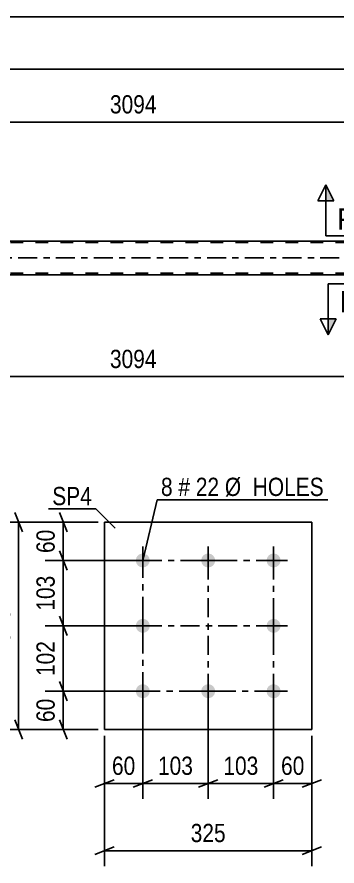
# Model space of a CAD drawing. Header units: millimetres. Extents: x 0 to 841, y 0 to 594.
# Drawn here: x 87.5 to 137.7, y 118.9 to 252 of the extents above; entities that cross this region are included whole.
import ezdxf

# ---------------------------------------------------------------- set-up
doc = ezdxf.new("R2010")
doc.units = ezdxf.units.MM
doc.linetypes.add('DXK_LINE_DOT2', pattern=[3.9198, 1.9599, -1.9599])
doc.linetypes.add('DXK_LINE_DOT3', pattern=[5.9187, 2.979, -0.9799, 0.9799, -0.9799])
doc.styles.add('Arial', font='arial.ttf', dxfattribs={"height": 0.2})
doc.styles.add('Arial Narrow', font='ARIALN.TTF', dxfattribs={"height": 0.2})

# ---------------------------------------------------------------- blocks, each defined once
blk = doc.blocks.new('Part-389678698-4607 - 4482')
at = {"color": 2, "linetype": 'Continuous'}
for p, q in [((155.28, 216.89), (64.04, 216.89)), ((155.28, 211.61), (64.04, 211.61))]:
    blk.add_line(p, q, dxfattribs=at)
at = {"color": 7, "linetype": 'DXK_LINE_DOT2'}
for p, q in [((731.32, 216.65), (64.04, 216.65)), ((731.32, 211.85), (64.04, 211.85))]:
    blk.add_line(p, q, dxfattribs=at)
at = {"color": 7, "linetype": 'DXK_LINE_DOT3'}
blk.add_line((64.04, 214.25), (731.32, 214.25), dxfattribs=at)
blk = doc.blocks.new('Part-389678698-28668 - 28667')
at = {"color": 2, "linetype": 'Continuous'}
for p, q in [((101.24, 140.32), (101.24, 172.82)), ((101.24, 172.82), (133.74, 172.82)), ((133.74, 172.82), (133.74, 140.32)), ((133.74, 140.32), (101.24, 140.32))]:
    blk.add_line(p, q, dxfattribs=at)
blk = doc.blocks.new('Bolt-389678698-28669 - 28667')
at = {"linetype": 'Continuous'}
for points in [[(107.24, 167.92, -1), (107.24, 165.72, -1)], [(117.49, 167.92, -1), (117.49, 165.72, -1)], [(127.74, 167.92, -1), (127.74, 165.72, -1)], [(107.24, 157.67, -1), (107.24, 155.47, -1)], [(127.74, 157.67, -1), (127.74, 155.47, -1)], [(107.24, 147.42, -1), (107.24, 145.22, -1)], [(117.49, 147.42, -1), (117.49, 145.22, -1)], [(127.74, 147.42, -1), (127.74, 145.22, -1)]]:
    blk.add_hatch(color=1, dxfattribs=at).paths.add_polyline_path(points)
at = {"color": 1, "linetype": 'Continuous'}
for p, q in [((107.24, 169.02), (107.24, 164.62)), ((117.49, 169.02), (117.49, 164.62)), ((127.74, 169.02), (127.74, 164.62)), ((105.04, 166.82), (109.44, 166.82)), ((115.29, 166.82), (119.69, 166.82)), ((125.54, 166.82), (129.94, 166.82)), ((107.24, 158.77), (107.24, 154.37)), ((127.74, 158.77), (127.74, 154.37)), ((105.04, 156.57), (109.44, 156.57)), ((125.54, 156.57), (129.94, 156.57)), ((107.24, 148.52), (107.24, 144.12)), ((117.49, 148.52), (117.49, 144.12)), ((127.74, 148.52), (127.74, 144.12)), ((105.04, 146.32), (109.44, 146.32)), ((115.29, 146.32), (119.69, 146.32)), ((125.54, 146.32), (129.94, 146.32))]:
    blk.add_line(p, q, dxfattribs=at)
blk = doc.blocks.new('Rectangle-389678698-30621 - 28667')
at = {"color": 1, "linetype": 'DXK_LINE_DOT3'}
blk.add_lwpolyline([(107.24, 166.82), (127.74, 166.82), (127.74, 146.32), (107.24, 146.32), (107.24, 166.82)], close=True, dxfattribs=at)
blk = doc.blocks.new('Line-389678698-30631 - 28667')
at = {"color": 1, "linetype": 'DXK_LINE_DOT3'}
blk.add_line((117.49, 166.82), (117.49, 146.32), dxfattribs=at)
blk = doc.blocks.new('Line-389678698-30638 - 28667')
at = {"color": 1, "linetype": 'DXK_LINE_DOT3'}
blk.add_line((107.24, 156.57), (127.74, 156.57), dxfattribs=at)
blk = doc.blocks.new('StraightDimension-389678698-4817 - 4482')
at = {"color": 7, "linetype": 'Continuous'}
for p, q in [((55.42, 217.89), (55.42, 238.41)), ((156.08, 226.29), (156.08, 238.41)), ((56.92, 236.16), (53.92, 234.96)), ((154.58, 234.96), (157.58, 236.16)), ((55.42, 235.56), (156.08, 235.56))]:
    blk.add_line(p, q, dxfattribs=at)
at = {"color": 0}
blk.add_wipeout([(110, 236.31), (110, 240.51), (101.49, 240.51), (101.49, 236.31)], dxfattribs=at)
at = {"color": 3, "style": 'Arial Narrow'}
blk.add_text('3094', height=2.863, dxfattribs=at).set_placement((102.09, 236.91))
blk = doc.blocks.new('StraightDimension-389678698-4897 - 4482')
at = {"color": 7, "linetype": 'Continuous'}
for p, q in [((55.42, 206.75), (55.42, 192.51)), ((156.08, 202.21), (156.08, 187.02)), ((56.92, 196.24), (53.92, 195.04)), ((154.58, 195.04), (157.58, 196.24)), ((55.42, 195.64), (156.08, 195.64))]:
    blk.add_line(p, q, dxfattribs=at)
at = {"color": 0}
blk.add_wipeout([(110, 196.39), (110, 200.59), (101.49, 200.59), (101.49, 196.39)], dxfattribs=at)
at = {"color": 3, "style": 'Arial Narrow'}
blk.add_text('3094', height=2.863, dxfattribs=at).set_placement((102.09, 196.99))
at = {"color": 0, "linetype": 'Continuous'}
for points in [[(54.82, 194.93), (50.62, 194.93), (50.62, 191.91), (54.82, 191.91)], [(155.48, 194.93), (151.28, 194.93), (151.28, 186.42), (155.48, 186.42)]]:
    blk.add_wipeout(points, dxfattribs=at)
at = {"color": 3, "linetype": 'Continuous', "style": 'Arial Narrow'}
for s, height, p in [('0', 2.86, (54.22, 192.51)), ('3094', 2.863, (154.88, 187.02))]:
    blk.add_text(s, height=height, rotation=90.0002, dxfattribs=at).set_placement(p)
blk = doc.blocks.new('StraightDimension-389678698-13700 - 4482')
at = {"color": 7, "linetype": 'Continuous'}
blk.add_line((55.42, 243.85), (731.32, 243.85), dxfattribs=at)
blk = doc.blocks.new('StraightDimension-389678698-28582 - 4482')
at = {"color": 7, "linetype": 'Continuous'}
blk.add_line((54.78, 252.04), (731.96, 252.04), dxfattribs=at)
blk = doc.blocks.new('StraightDimension-389678698-28926 - 28667')
at = {"color": 7, "linetype": 'Continuous'}
for p, q in [((107.24, 145.32), (107.24, 129.45)), ((101.24, 139.32), (101.24, 129.45)), ((99.74, 131.25), (102.74, 132.45)), ((101.24, 131.85), (107.24, 131.85)), ((108.74, 132.45), (105.74, 131.25))]:
    blk.add_line(p, q, dxfattribs=at)
at = {"color": 0}
blk.add_wipeout([(106.67, 132.6), (106.67, 136.8), (101.81, 136.8), (101.81, 132.6)], dxfattribs=at)
at = {"color": 3, "style": 'Arial Narrow'}
blk.add_text('60', height=2.863, dxfattribs=at).set_placement((102.41, 133.2))
blk = doc.blocks.new('StraightDimension-389678698-33128 - 28667')
at = {"color": 7, "linetype": 'Continuous'}
for p, q in [((117.49, 145.32), (117.49, 129.45)), ((127.74, 145.32), (127.74, 129.45)), ((115.99, 131.25), (118.99, 132.45)), ((117.49, 131.85), (127.74, 131.85)), ((129.24, 132.45), (126.24, 131.25))]:
    blk.add_line(p, q, dxfattribs=at)
at = {"color": 0}
blk.add_wipeout([(125.96, 132.6), (125.96, 136.8), (119.27, 136.8), (119.27, 132.6)], dxfattribs=at)
at = {"color": 3, "style": 'Arial Narrow'}
blk.add_text('103', height=2.863, dxfattribs=at).set_placement((119.87, 133.2))
blk = doc.blocks.new('StraightDimension-389678698-28903 - 28667')
at = {"color": 7, "linetype": 'Continuous'}
for p, q in [((94.18, 174.32), (95.38, 171.32)), ((100.24, 172.82), (91.93, 172.82)), ((94.78, 166.82), (94.78, 172.82)), ((95.38, 165.32), (94.18, 168.32)), ((106.24, 166.82), (91.93, 166.82))]:
    blk.add_line(p, q, dxfattribs=at)
at = {"color": 0}
blk.add_wipeout([(94.03, 172.24), (89.83, 172.24), (89.83, 167.39), (94.03, 167.39)], dxfattribs=at)
at = {"color": 3, "style": 'Arial Narrow'}
blk.add_text('60', height=2.863, rotation=90.0002, dxfattribs=at).set_placement((93.43, 167.99))
blk = doc.blocks.new('StraightDimension-389678698-28906 - 28667')
at = {"color": 7, "linetype": 'Continuous'}
for p, q in [((94.18, 147.82), (95.38, 144.82)), ((106.24, 146.32), (91.93, 146.32)), ((94.78, 140.32), (94.78, 146.32)), ((95.38, 138.82), (94.18, 141.82)), ((100.24, 140.32), (91.93, 140.32))]:
    blk.add_line(p, q, dxfattribs=at)
at = {"color": 0}
blk.add_wipeout([(94.03, 145.74), (89.83, 145.74), (89.83, 140.89), (94.03, 140.89)], dxfattribs=at)
at = {"color": 3, "style": 'Arial Narrow'}
blk.add_text('60', height=2.863, rotation=90.0002, dxfattribs=at).set_placement((93.43, 141.49))
blk = doc.blocks.new('StraightDimension-389678698-28919 - 28667')
at = {"color": 7, "linetype": 'Continuous'}
for p, q in [((88.38, 171.32), (87.18, 174.32)), ((100.24, 172.82), (84.93, 172.82)), ((87.78, 140.32), (87.78, 172.82)), ((87.18, 141.82), (88.38, 138.82)), ((100.24, 140.32), (84.93, 140.32))]:
    blk.add_line(p, q, dxfattribs=at)
at = {"color": 0}
blk.add_wipeout([(87.03, 159.91), (82.83, 159.91), (82.83, 153.22), (87.03, 153.22)], dxfattribs=at)
at = {"color": 3, "style": 'Arial Narrow'}
blk.add_text('325', height=2.863, rotation=90.0002, dxfattribs=at).set_placement((86.43, 153.82))
blk = doc.blocks.new('StraightDimension-389678698-28923 - 28667')
at = {"color": 7, "linetype": 'Continuous'}
for p, q in [((127.74, 145.32), (127.74, 129.45)), ((133.74, 139.32), (133.74, 129.45)), ((126.24, 131.25), (129.24, 132.45)), ((127.74, 131.85), (133.74, 131.85)), ((135.24, 132.45), (132.24, 131.25))]:
    blk.add_line(p, q, dxfattribs=at)
at = {"color": 0}
blk.add_wipeout([(133.17, 132.6), (133.17, 136.8), (128.31, 136.8), (128.31, 132.6)], dxfattribs=at)
at = {"color": 3, "style": 'Arial Narrow'}
blk.add_text('60', height=2.863, dxfattribs=at).set_placement((128.91, 133.2))
blk = doc.blocks.new('StraightDimension-389678698-28939 - 28667')
at = {"color": 7, "linetype": 'Continuous'}
for p, q in [((101.24, 139.32), (101.24, 118.91)), ((133.74, 139.32), (133.74, 118.91)), ((102.74, 121.91), (99.74, 120.71)), ((101.24, 121.31), (133.74, 121.31)), ((132.24, 120.71), (135.24, 121.91))]:
    blk.add_line(p, q, dxfattribs=at)
at = {"color": 0}
blk.add_wipeout([(120.83, 122.06), (120.83, 126.26), (114.15, 126.26), (114.15, 122.06)], dxfattribs=at)
at = {"color": 3, "style": 'Arial Narrow'}
blk.add_text('325', height=2.863, dxfattribs=at).set_placement((114.75, 122.66))
blk = doc.blocks.new('StraightDimension-389678698-33104 - 28667')
at = {"color": 7, "linetype": 'Continuous'}
for p, q in [((94.18, 158.07), (95.38, 155.07)), ((106.24, 156.57), (91.93, 156.57)), ((94.78, 146.32), (94.78, 156.57)), ((95.38, 144.82), (94.18, 147.82)), ((106.24, 146.32), (91.93, 146.32))]:
    blk.add_line(p, q, dxfattribs=at)
at = {"color": 0}
blk.add_wipeout([(94.03, 154.78), (89.83, 154.78), (89.83, 148.1), (94.03, 148.1)], dxfattribs=at)
at = {"color": 3, "style": 'Arial Narrow'}
blk.add_text('102', height=2.863, rotation=90.0002, dxfattribs=at).set_placement((93.43, 148.7))
blk = doc.blocks.new('StraightDimension-389678698-33106 - 28667')
at = {"color": 7, "linetype": 'Continuous'}
for p, q in [((94.18, 168.32), (95.38, 165.32)), ((106.24, 166.82), (91.93, 166.82)), ((94.78, 156.57), (94.78, 166.82)), ((95.38, 155.07), (94.18, 158.07)), ((106.24, 156.57), (91.93, 156.57))]:
    blk.add_line(p, q, dxfattribs=at)
at = {"color": 0}
blk.add_wipeout([(94.03, 165.03), (89.83, 165.03), (89.83, 158.35), (94.03, 158.35)], dxfattribs=at)
at = {"color": 3, "style": 'Arial Narrow'}
blk.add_text('103', height=2.863, rotation=90.0002, dxfattribs=at).set_placement((93.43, 158.95))
blk = doc.blocks.new('StraightDimension-389678698-33126 - 28667')
at = {"color": 7, "linetype": 'Continuous'}
for p, q in [((107.24, 145.32), (107.24, 129.45)), ((117.49, 145.32), (117.49, 129.45)), ((105.74, 131.25), (108.74, 132.45)), ((107.24, 131.85), (117.49, 131.85)), ((118.99, 132.45), (115.99, 131.25))]:
    blk.add_line(p, q, dxfattribs=at)
at = {"color": 0}
blk.add_wipeout([(115.71, 132.6), (115.71, 136.8), (109.02, 136.8), (109.02, 132.6)], dxfattribs=at)
at = {"color": 3, "style": 'Arial Narrow'}
blk.add_text('103', height=2.863, dxfattribs=at).set_placement((109.62, 133.2))
blk = doc.blocks.new('SectionMark-389678698-4954 - 4482')
at = {"linetype": 'Continuous'}
for points in [[(137.16, 223.21), (135.91, 223.21), (135.91, 225.71)], [(180.98, 223.21), (179.73, 223.21), (180.98, 225.71)]]:
    blk.add_hatch(color=6, dxfattribs=at).paths.add_polyline_path(points)
at = {"color": 6, "linetype": 'Continuous'}
for p, q in [((134.66, 223.21), (135.91, 225.71)), ((135.91, 217.71), (135.91, 225.71)), ((135.91, 225.71), (137.16, 223.21)), ((180.98, 225.71), (179.73, 223.21)), ((180.98, 217.71), (180.98, 225.71)), ((180.98, 225.71), (182.23, 223.21)), ((137.16, 223.21), (134.66, 223.21)), ((179.73, 223.21), (182.23, 223.21)), ((135.91, 217.71), (143.91, 217.71)), ((180.98, 217.71), (172.98, 217.71))]:
    blk.add_line(p, q, dxfattribs=at)
at = {"color": 0, "linetype": 'Continuous'}
for points in [[(140.51, 218.71), (140.51, 222.21), (137.66, 222.21), (137.66, 218.71)], [(179.23, 218.71), (179.23, 222.21), (176.38, 222.21), (176.38, 218.71)]]:
    blk.add_wipeout(points, dxfattribs=at)
at = {"color": 3, "linetype": 'Continuous', "style": 'Arial'}
for p in [(137.66, 218.71), (176.38, 218.71)]:
    blk.add_text('F', height=3.34, dxfattribs=at).set_placement(p)
blk = doc.blocks.new('SectionMark-389678698-4956 - 4482')
at = {"linetype": 'Continuous'}
for points in [[(136.31, 204.71), (137.56, 204.71), (136.31, 202.21)], [(179.46, 204.71), (180.71, 204.71), (180.71, 202.21)]]:
    blk.add_hatch(color=6, dxfattribs=at).paths.add_polyline_path(points)
at = {"color": 6, "linetype": 'Continuous'}
for p, q in [((136.31, 210.21), (144.31, 210.21)), ((136.31, 210.21), (136.31, 202.21)), ((180.71, 210.21), (172.71, 210.21)), ((180.71, 210.21), (180.71, 202.21)), ((136.31, 202.21), (135.06, 204.71)), ((137.56, 204.71), (135.06, 204.71)), ((136.31, 202.21), (137.56, 204.71)), ((179.46, 204.71), (181.96, 204.71)), ((180.71, 202.21), (179.46, 204.71)), ((181.96, 204.71), (180.71, 202.21))]:
    blk.add_line(p, q, dxfattribs=at)
at = {"color": 0, "linetype": 'Continuous'}
for points in [[(140.91, 205.71), (140.91, 209.21), (138.06, 209.21), (138.06, 205.71)], [(178.96, 205.71), (178.96, 209.21), (176.11, 209.21), (176.11, 205.71)]]:
    blk.add_wipeout(points, dxfattribs=at)
at = {"color": 3, "linetype": 'Continuous', "style": 'Arial'}
for p in [(138.06, 205.71), (176.11, 205.71)]:
    blk.add_text('F', height=3.34, dxfattribs=at).set_placement(p)
blk = doc.blocks.new('Mark-389678698-29429 - 28667')
at = {"color": 0}
blk.add_wipeout([(99.26, 175.49), (99.26, 178.49), (93.05, 178.49), (93.05, 175.49)], dxfattribs=at)
blk.add_wipeout([(99.26, 175.49), (99.26, 178.49), (93.05, 178.49), (93.05, 175.49)], dxfattribs=at)
at = {"color": 30, "linetype": 'Continuous'}
for p in [(92.45, 174.89), (102.91, 171.87)]:
    blk.add_line(p, (99.86, 174.89), dxfattribs=at)
at = {"color": 3, "style": 'Arial Narrow'}
blk.add_text('SP4', height=2.863, dxfattribs=at).set_placement((93.05, 175.49))
blk = doc.blocks.new('Mark-389678698-29432 - 28667')
at = {"color": 0}
for points in [[(111.92, 176.93), (111.92, 179.93), (110.09, 179.93), (110.09, 176.93)], [(114.65, 176.93), (114.65, 179.93), (112.82, 179.93), (112.82, 176.93)], [(119.2, 176.93), (119.2, 179.93), (115.55, 179.93), (115.55, 176.93)], [(135.63, 176.93), (135.63, 179.93), (120.1, 179.93), (120.1, 176.93)]]:
    blk.add_wipeout(points, dxfattribs=at)
for points in [[(111.92, 176.93), (111.92, 179.93), (110.09, 179.93), (110.09, 176.93)], [(114.65, 176.93), (114.65, 179.93), (112.82, 179.93), (112.82, 176.93)], [(119.2, 176.93), (119.2, 179.93), (115.55, 179.93), (115.55, 176.93)], [(135.63, 176.93), (135.63, 179.93), (120.1, 179.93), (120.1, 176.93)]]:
    blk.add_wipeout(points, dxfattribs=at)
at = {"color": 7, "linetype": 'Continuous'}
for p, q in [((107.27, 166.82), (109.49, 176.33)), ((109.49, 176.33), (136.23, 176.33))]:
    blk.add_line(p, q, dxfattribs=at)
at = {"color": 3, "style": 'Arial Narrow'}
for s, height, p in [('8', 2.86, (110.09, 176.93)), ('#', 2.86, (112.82, 176.93)), ('22', 2.863, (115.55, 176.93)), ('Ø  HOLES', 2.863, (120.1, 176.93))]:
    blk.add_text(s, height=height, dxfattribs=at).set_placement(p)

msp = doc.modelspace()

# ---------------------------------------------------------------- block references
for name in ['StraightDimension-389678698-4817 - 4482', 'Part-389678698-4607 - 4482', 'StraightDimension-389678698-4897 - 4482', 'Part-389678698-28668 - 28667', 'Bolt-389678698-28669 - 28667', 'Rectangle-389678698-30621 - 28667', 'Line-389678698-30631 - 28667', 'Line-389678698-30638 - 28667']:
    msp.add_blockref(name, (0, 0))

# ---------------------------------------------------------------- next in the draw order: block references
for name in ['StraightDimension-389678698-13700 - 4482', 'SectionMark-389678698-4956 - 4482', 'Mark-389678698-29432 - 28667', 'StraightDimension-389678698-28903 - 28667', 'StraightDimension-389678698-28926 - 28667', 'StraightDimension-389678698-33128 - 28667']:
    msp.add_blockref(name, (0, 0))

# ---------------------------------------------------------------- next in the draw order: block references
for name in ['StraightDimension-389678698-28582 - 4482', 'StraightDimension-389678698-28906 - 28667', 'StraightDimension-389678698-28923 - 28667']:
    msp.add_blockref(name, (0, 0))

# ---------------------------------------------------------------- next in the draw order: block references
for name in ['SectionMark-389678698-4954 - 4482', 'StraightDimension-389678698-28919 - 28667']:
    msp.add_blockref(name, (0, 0))

# ---------------------------------------------------------------- next in the draw order: block references
for name in ['Mark-389678698-29429 - 28667', 'StraightDimension-389678698-33104 - 28667', 'StraightDimension-389678698-28939 - 28667']:
    msp.add_blockref(name, (0, 0))

# ---------------------------------------------------------------- next in the draw order: block references
for name in ['StraightDimension-389678698-33106 - 28667', 'StraightDimension-389678698-33126 - 28667']:
    msp.add_blockref(name, (0, 0))

doc.saveas('drawing.dxf')
